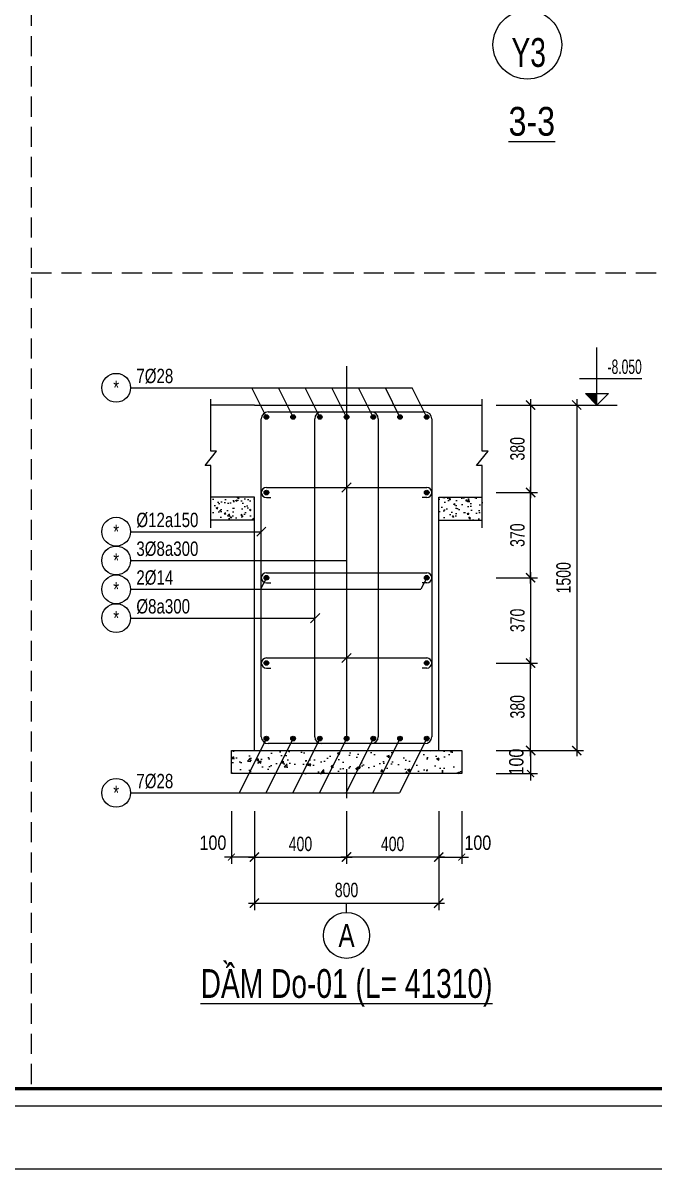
# Model space of a CAD drawing. Extents: x 71 to 2424299, y -14 to 1061502.
# Drawn here: x 1140458 to 1143199, y 521457 to 526433 of the extents above; entities that cross this region are included whole.
import ezdxf
from ezdxf.enums import TextEntityAlignment as Align

# ---------------------------------------------------------------- set-up
doc = ezdxf.new("R2010")
doc.units = 0
doc.header["$LTSCALE"] = 1000
doc.header["$MEASUREMENT"] = 0
doc.header["$PDMODE"] = 3
doc.linetypes.add('CENTER', pattern=[2, 1.25, -0.25, 0.25, -0.25])
doc.linetypes.add('HIDDEN', pattern=[0.375, 0.25, -0.125])
doc.layers.get('0').update_dxf_attribs({"linetype": 'CONTINUOUS'})
doc.layers.get('Defpoints').update_dxf_attribs({"linetype": 'CONTINUOUS'})
for name, color, linetype in [('CDC-KHUNGTEN', 7, 'CONTINUOUS'), ('CDC.02.DIM', 1, 'CONTINUOUS'), ('CDC.03.BORDER', 3, 'CONTINUOUS'), ('CDC.04.HIDDEN', 8, 'HIDDEN'), ('CDC.05.STEEL', 4, 'CONTINUOUS'), ('CDC.06.TEXT', 2, 'CONTINUOUS'), ('CDC.10.HATCH', 9, 'CONTINUOUS'), ('CDC.11.NOTE', 8, 'CONTINUOUS'), ('CDC.14.STEELNUM', 9, 'CONTINUOUS'), ('KCS_AXIS_SUB', 18, 'CENTER'), ('KCS_CHI', 1, 'CONTINUOUS'), ('KCS_HATCH', 201, 'CONTINUOUS'), ('KCS_SNODE', 6, 'CONTINUOUS'), ('KCS_STEEL', 4, 'CONTINUOUS'), ('KCS_TEXT', 2, 'CONTINUOUS')]:
    doc.layers.add(name, color=color, linetype=linetype)
doc.styles.add('ARIAL', font='arial.ttf', dxfattribs={"width": 0.8})
doc.styles.add('KCS_BIGTEXT', font='arial.ttf', dxfattribs={"width": 0.75})
doc.styles.add('KCS_SMTEXT', font='arial.ttf', dxfattribs={"width": 0.7})
doc.dimstyles.new('D25', dxfattribs={"dimtxt": 62.5, "dimasz": 30, "dimexe": 30, "dimexo": 0, "dimgap": 30, "dimtad": 1, "dimdec": 0, "dimzin": 13, "dimdsep": 46, "dimtxsty": 'ARIAL', "dimblk": 'ARCHTICK', "dimcen": 0, "dimdle": 30, "dimclrd": 256, "dimclre": 256, "dimclrt": 2, "dimadec": 0, "dimazin": 0, "dimtfac": 1, "dimtdec": 0, "dimtix": 1, "dimtmove": 2, "dimatfit": 0, "dimldrblk": 'ARCHTICK', "dimfxl": 1, "dimtolj": 1, "dimtzin": 13, "dimlwd": -1, "dimarcsym": 1})
doc.dimstyles.new('KCS_DIM25', dxfattribs={"dimscale": 25, "dimtxt": 2.5, "dimasz": 1.6, "dimexe": 1.2, "dimexo": 0, "dimgap": 1, "dimtad": 1, "dimdec": 0, "dimzin": 0, "dimdsep": 46, "dimtxsty": 'KCS_SMTEXT', "dimblk": 'ARCHTICK', "dimcen": 0, "dimdle": 1, "dimclrd": 256, "dimclre": 256, "dimclrt": 2, "dimadec": 0, "dimazin": 0, "dimtfac": 1, "dimtdec": 0, "dimtix": 1, "dimtmove": 2, "dimatfit": 3, "dimfxl": 1, "dimtolj": 1, "dimtzin": 0, "dimarcsym": 0})
pattern_1 = [(50, (-125047.34, -10748.88), (71.7260183, -6.2752135), [7.5, -82.5]), (355, (-125047.34, -10748.88), (-13.8751334, 75.2192134), [6, -66]), (100.4514, (-125041.36, -10749.4), (57.850938, 68.9439542), [6.374019, -70.1142112]), (46.1842, (-125047.34, -10728.88), (106.724105, -16.5519014), [11.25, -123.75]), (96.6356, (-125038.45, -10730.26), (93.4662706, 97.411787), [9.561029, -105.1713]), (351.1842, (-125047.34, -10728.88), (93.4661945, 97.41186), [9, -99]), (21, (-125037.34, -10733.88), (59.6907052, -40.261889), [7.5, -82.5]), (326, (-125037.34, -10733.88), (24.331533, 72.5150045), [6, -66]), (71.4514, (-125032.366, -10737.235), (84.022263, 32.2530497), [6.374019, -70.1142112]), (37.5, (-125047.34, -10748.88), (1.21598553, 33.2893854), [0, -65.2, 0, -67, 0, -66.25]), (7.5, (-125047.34, -10748.88), (26.3069537, 39.4411712), [0, -38.2, 0, -63.7, 0, -25.25]), (327.5, (-125069.64, -10748.88), (53.3822436, -2.25548717), [0, -25, 0, -78, 0, -103.5]), (317.5, (-125079.64, -10748.88), (58.318617, 10.0104982), [0, -32.5, 0, -51.8, 0, -73.5])]

# ---------------------------------------------------------------- blocks, each defined once
blk = doc.blocks.new('_ArchTick')
at = {"color": 0, "linetype": 'ByBlock', "const_width": 0.15}
blk.add_lwpolyline([(-0.5, -0.5), (0.5, 0.5)], dxfattribs=at)
blk = doc.blocks.new('*D252')
at = {"layer": 'CDC.02.DIM', "color": 1, "lineweight": -2, "ltscale": 0.5, "transparency": 16777216}
for p, q in [((1141463.4, 523011.6), (1141463.4, 522781.6)), ((1141863.4, 523011.6), (1141863.4, 522781.6)), ((1141438.4, 522811.6), (1141888.4, 522811.6))]:
    blk.add_line(p, q, dxfattribs=at)
at = {"layer": 'Defpoints', "color": 0, "ltscale": 0.5, "transparency": 16777216}
for p in [(1141463.4, 523011.6), (1141863.4, 523011.6), (1141863.4, 522811.6)]:
    blk.add_point(p, dxfattribs=at)
at = {"layer": 'CDC.02.DIM', "color": 1, "lineweight": -2, "ltscale": 0.5, "transparency": 16777216, "xscale": 40, "yscale": 40, "zscale": 40, "rotation": 180}
blk.add_blockref('_ArchTick', (1141463.4, 522811.6), dxfattribs=at)
at = {"layer": 'CDC.02.DIM', "color": 1, "lineweight": -2, "ltscale": 0.5, "transparency": 16777216, "xscale": 40, "yscale": 40, "zscale": 40}
blk.add_blockref('_ArchTick', (1141863.4, 522811.6), dxfattribs=at)
at = {"layer": 'CDC.02.DIM', "color": 2, "ltscale": 0.5, "transparency": 16777216, "insert": (1141663.4, 522868.5), "char_height": 62.5, "attachment_point": 5, "style": 'KCS_SMTEXT'}
blk.add_mtext('\\A1;400', dxfattribs=at)
blk = doc.blocks.new('*D253')
at = {"layer": 'CDC.02.DIM', "color": 1, "lineweight": -2, "ltscale": 0.5, "transparency": 16777216}
for p, q in [((1141863.4, 523011.6), (1141863.4, 522781.6)), ((1142263.4, 523011.6), (1142263.4, 522781.6)), ((1142288.4, 522811.6), (1141838.4, 522811.6))]:
    blk.add_line(p, q, dxfattribs=at)
at = {"layer": 'Defpoints', "color": 0, "ltscale": 0.5, "transparency": 16777216}
for p in [(1141863.4, 523011.6), (1142263.4, 523011.6), (1141863.4, 522811.6)]:
    blk.add_point(p, dxfattribs=at)
at = {"layer": 'CDC.02.DIM', "color": 1, "lineweight": -2, "ltscale": 0.5, "transparency": 16777216, "xscale": 40, "yscale": 40, "zscale": 40, "rotation": 180}
blk.add_blockref('_ArchTick', (1141863.4, 522811.6), dxfattribs=at)
at = {"layer": 'CDC.02.DIM', "color": 1, "lineweight": -2, "ltscale": 0.5, "transparency": 16777216, "xscale": 40, "yscale": 40, "zscale": 40}
blk.add_blockref('_ArchTick', (1142263.4, 522811.6), dxfattribs=at)
at = {"layer": 'CDC.02.DIM', "color": 2, "ltscale": 0.5, "transparency": 16777216, "insert": (1142063.4, 522868.5), "char_height": 62.5, "attachment_point": 5, "style": 'KCS_SMTEXT'}
blk.add_mtext('\\A1;400', dxfattribs=at)
blk = doc.blocks.new('*D254')
at = {"layer": 'CDC.02.DIM', "color": 1, "lineweight": -2, "ltscale": 0.5, "transparency": 16777216}
for p, q in [((1141463.4, 523011.6), (1141463.4, 522581.6)), ((1142263.4, 523011.6), (1142263.4, 522581.6)), ((1141438.4, 522611.6), (1142288.4, 522611.6))]:
    blk.add_line(p, q, dxfattribs=at)
at = {"layer": 'Defpoints', "color": 0, "ltscale": 0.5, "transparency": 16777216}
for p in [(1141463.4, 523011.6), (1142263.4, 523011.6), (1142263.4, 522611.6)]:
    blk.add_point(p, dxfattribs=at)
at = {"layer": 'CDC.02.DIM', "color": 1, "lineweight": -2, "ltscale": 0.5, "transparency": 16777216, "xscale": 40, "yscale": 40, "zscale": 40, "rotation": 180}
blk.add_blockref('_ArchTick', (1141463.4, 522611.6), dxfattribs=at)
at = {"layer": 'CDC.02.DIM', "color": 1, "lineweight": -2, "ltscale": 0.5, "transparency": 16777216, "xscale": 40, "yscale": 40, "zscale": 40}
blk.add_blockref('_ArchTick', (1142263.4, 522611.6), dxfattribs=at)
at = {"layer": 'CDC.02.DIM', "color": 2, "ltscale": 0.5, "transparency": 16777216, "insert": (1141863.4, 522668.5), "char_height": 62.5, "attachment_point": 5, "style": 'KCS_SMTEXT'}
blk.add_mtext('\\A1;800', dxfattribs=at)
blk = doc.blocks.new('*D255')
at = {"layer": 'CDC.02.DIM', "color": 1, "lineweight": -2, "ltscale": 0.5, "transparency": 16777216}
for p, q in [((1142512.7, 524394.1), (1142692.7, 524394.1)), ((1142662.7, 523999.1), (1142662.7, 524419.1)), ((1142512.7, 524024.1), (1142692.7, 524024.1))]:
    blk.add_line(p, q, dxfattribs=at)
at = {"layer": 'Defpoints', "color": 0, "ltscale": 0.5, "transparency": 16777216}
for p in [(1142512.7, 524394.1), (1142662.7, 524394.1), (1142512.7, 524024.1)]:
    blk.add_point(p, dxfattribs=at)
at = {"layer": 'CDC.02.DIM', "color": 1, "lineweight": -2, "ltscale": 0.5, "transparency": 16777216, "xscale": 40, "yscale": 40, "zscale": 40}
for p, rotation in [((1142662.7, 524394.1), 90), ((1142662.7, 524024.1), 270)]:
    blk.add_blockref('_ArchTick', p, dxfattribs=dict(at, rotation=rotation))
at = {"layer": 'CDC.02.DIM', "color": 2, "ltscale": 0.5, "transparency": 16777216, "insert": (1142605.7, 524209.1), "char_height": 62.5, "attachment_point": 5, "rotation": 90, "style": 'KCS_SMTEXT'}
blk.add_mtext('\\A1;370', dxfattribs=at)
blk = doc.blocks.new('*D256')
at = {"layer": 'CDC.02.DIM', "color": 1, "lineweight": -2, "ltscale": 0.5, "transparency": 16777216}
for p, q in [((1142662.7, 524049.1), (1142662.7, 523629.1)), ((1142512.7, 524024.1), (1142692.7, 524024.1)), ((1142512.7, 523654.1), (1142692.7, 523654.1))]:
    blk.add_line(p, q, dxfattribs=at)
at = {"layer": 'Defpoints', "color": 0, "ltscale": 0.5, "transparency": 16777216}
for p in [(1142512.7, 524024.1), (1142512.7, 523654.1), (1142662.7, 523654.1)]:
    blk.add_point(p, dxfattribs=at)
at = {"layer": 'CDC.02.DIM', "color": 1, "lineweight": -2, "ltscale": 0.5, "transparency": 16777216, "xscale": 40, "yscale": 40, "zscale": 40}
for p, rotation in [((1142662.7, 524024.1), 90), ((1142662.7, 523654.1), 270)]:
    blk.add_blockref('_ArchTick', p, dxfattribs=dict(at, rotation=rotation))
at = {"layer": 'CDC.02.DIM', "color": 2, "ltscale": 0.5, "transparency": 16777216, "insert": (1142605.7, 523839.1), "char_height": 62.5, "attachment_point": 5, "rotation": 90, "style": 'KCS_SMTEXT'}
blk.add_mtext('\\A1;370', dxfattribs=at)
blk = doc.blocks.new('*D257')
at = {"layer": 'CDC.02.DIM', "color": 1, "lineweight": -2, "ltscale": 0.5, "transparency": 16777216}
for p, q in [((1142662.7, 524799.1), (1142662.7, 524369.1)), ((1142512.7, 524774.1), (1142692.7, 524774.1)), ((1142512.7, 524394.1), (1142692.7, 524394.1))]:
    blk.add_line(p, q, dxfattribs=at)
at = {"layer": 'Defpoints', "color": 0, "ltscale": 0.5, "transparency": 16777216}
for p in [(1142512.7, 524774.1), (1142512.7, 524394.1), (1142662.7, 524394.1)]:
    blk.add_point(p, dxfattribs=at)
at = {"layer": 'CDC.02.DIM', "color": 1, "lineweight": -2, "ltscale": 0.5, "transparency": 16777216, "xscale": 40, "yscale": 40, "zscale": 40}
for p, rotation in [((1142662.7, 524774.1), 90), ((1142662.7, 524394.1), 270)]:
    blk.add_blockref('_ArchTick', p, dxfattribs=dict(at, rotation=rotation))
at = {"layer": 'CDC.02.DIM', "color": 2, "ltscale": 0.5, "transparency": 16777216, "insert": (1142605.7, 524584.1), "char_height": 62.5, "attachment_point": 5, "rotation": 90, "style": 'KCS_SMTEXT'}
blk.add_mtext('\\A1;380', dxfattribs=at)
blk = doc.blocks.new('*D258')
at = {"layer": 'CDC.02.DIM', "color": 1, "lineweight": -2, "ltscale": 0.5, "transparency": 16777216}
for p, q in [((1142512.7, 523654.1), (1142692.7, 523654.1)), ((1142662.7, 523249.1), (1142662.7, 523679.1)), ((1142512.7, 523274.1), (1142692.7, 523274.1))]:
    blk.add_line(p, q, dxfattribs=at)
at = {"layer": 'Defpoints', "color": 0, "ltscale": 0.5, "transparency": 16777216}
for p in [(1142512.7, 523654.1), (1142662.7, 523654.1), (1142512.7, 523274.1)]:
    blk.add_point(p, dxfattribs=at)
at = {"layer": 'CDC.02.DIM', "color": 1, "lineweight": -2, "ltscale": 0.5, "transparency": 16777216, "xscale": 40, "yscale": 40, "zscale": 40}
for p, rotation in [((1142662.7, 523654.1), 90), ((1142662.7, 523274.1), 270)]:
    blk.add_blockref('_ArchTick', p, dxfattribs=dict(at, rotation=rotation))
at = {"layer": 'CDC.02.DIM', "color": 2, "ltscale": 0.5, "transparency": 16777216, "insert": (1142605.7, 523464.1), "char_height": 62.5, "attachment_point": 5, "rotation": 90, "style": 'KCS_SMTEXT'}
blk.add_mtext('\\A1;380', dxfattribs=at)
blk = doc.blocks.new('*D259')
at = {"layer": 'CDC.02.DIM', "color": 1, "lineweight": -2, "ltscale": 0.5, "transparency": 16777216}
for p, q in [((1142862.7, 524799.1), (1142862.7, 523249.1)), ((1142512.7, 524774.1), (1142892.7, 524774.1)), ((1142512.7, 523274.1), (1142892.7, 523274.1))]:
    blk.add_line(p, q, dxfattribs=at)
at = {"layer": 'Defpoints', "color": 0, "ltscale": 0.5, "transparency": 16777216}
for p in [(1142512.7, 524774.1), (1142512.7, 523274.1), (1142862.7, 523274.1)]:
    blk.add_point(p, dxfattribs=at)
at = {"layer": 'CDC.02.DIM', "color": 1, "lineweight": -2, "ltscale": 0.5, "transparency": 16777216, "xscale": 40, "yscale": 40, "zscale": 40}
for p, rotation in [((1142862.7, 524774.1), 90), ((1142862.7, 523274.1), 270)]:
    blk.add_blockref('_ArchTick', p, dxfattribs=dict(at, rotation=rotation))
at = {"layer": 'CDC.02.DIM', "color": 2, "ltscale": 0.5, "transparency": 16777216, "insert": (1142805.7, 524024.1), "char_height": 62.5, "attachment_point": 5, "rotation": 90, "style": 'KCS_SMTEXT'}
blk.add_mtext('\\A1;1500', dxfattribs=at)
blk = doc.blocks.new('KCS_SNODE')
at = {"layer": 'KCS_SNODE'}
blk.add_hatch(color=256, dxfattribs=at).paths.add_polyline_path([(-10, 0, 1), (10, 0, 1)])
blk.add_circle((0, 0), 10, dxfattribs=at)
blk = doc.blocks.new('COS_CD')
at = {"layer": 'KCS_HATCH'}
blk.add_hatch(color=256, dxfattribs=at).paths.add_polyline_path([(37.5, 50), (87.5, 0), (87.5, 50)])
at = {"layer": 'KCS_CHI'}
for p, q in [((37.5, 50), (137.5, 50)), ((87.5, 0), (37.5, 50)), ((87.5, 0), (87.5, 50)), ((87.5, 0), (137.5, 50)), ((0, 0), (175, 0))]:
    blk.add_line(p, q, dxfattribs=at)
blk = doc.blocks.new('*D268')
at = {"layer": 'CDC.02.DIM', "lineweight": -2, "ltscale": 0.5, "transparency": 16777216}
for p, q in [((1141363.4, 523011.6), (1141363.4, 522781.6)), ((1141463.4, 523011.6), (1141463.4, 522781.6))]:
    blk.add_line(p, q, dxfattribs=at)
at = {"layer": 'CDC.02.DIM', "ltscale": 0.5, "transparency": 16777216}
for p, q in [((1141363.4, 522811.6), (1141333.4, 522811.6)), ((1141463.4, 522811.6), (1141363.4, 522811.6)), ((1141463.4, 522811.6), (1141493.4, 522811.6))]:
    blk.add_line(p, q, dxfattribs=at)
at = {"layer": 'Defpoints', "color": 0, "ltscale": 0.5, "transparency": 16777216}
for p in [(1141363.4, 523011.6), (1141463.4, 523011.6), (1141363.4, 522811.6)]:
    blk.add_point(p, dxfattribs=at)
at = {"layer": 'CDC.02.DIM', "ltscale": 0.5, "transparency": 16777216, "xscale": 30, "yscale": 30, "zscale": 30}
blk.add_blockref('_ArchTick', (1141363.4, 522811.6), dxfattribs=at)
at = {"layer": 'CDC.02.DIM', "ltscale": 0.5, "transparency": 16777216, "xscale": 30, "yscale": 30, "zscale": 30, "rotation": 180}
blk.add_blockref('_ArchTick', (1141463.4, 522811.6), dxfattribs=at)
at = {"layer": 'CDC.02.DIM', "color": 2, "ltscale": 0.5, "transparency": 16777216, "insert": (1141283.4, 522873.5), "char_height": 62.5, "attachment_point": 5, "style": 'ARIAL'}
blk.add_mtext('\\A1;100', dxfattribs=at)
blk = doc.blocks.new('*D270')
at = {"layer": 'CDC.02.DIM', "lineweight": -2, "ltscale": 0.5, "transparency": 16777216}
for p, q in [((1142263.4, 523011.6), (1142263.4, 522781.6)), ((1142363.4, 523011.6), (1142363.4, 522781.6))]:
    blk.add_line(p, q, dxfattribs=at)
at = {"layer": 'CDC.02.DIM', "ltscale": 0.5, "transparency": 16777216}
for p, q in [((1142263.4, 522811.6), (1142233.4, 522811.6)), ((1142263.4, 522811.6), (1142363.4, 522811.6)), ((1142363.4, 522811.6), (1142393.4, 522811.6))]:
    blk.add_line(p, q, dxfattribs=at)
at = {"layer": 'Defpoints', "color": 0, "ltscale": 0.5, "transparency": 16777216}
for p in [(1142263.4, 523011.6), (1142363.4, 523011.6), (1142363.4, 522811.6)]:
    blk.add_point(p, dxfattribs=at)
at = {"layer": 'CDC.02.DIM', "ltscale": 0.5, "transparency": 16777216, "xscale": 30, "yscale": 30, "zscale": 30}
blk.add_blockref('_ArchTick', (1142263.4, 522811.6), dxfattribs=at)
at = {"layer": 'CDC.02.DIM', "ltscale": 0.5, "transparency": 16777216, "xscale": 30, "yscale": 30, "zscale": 30, "rotation": 180}
blk.add_blockref('_ArchTick', (1142363.4, 522811.6), dxfattribs=at)
at = {"layer": 'CDC.02.DIM', "color": 2, "ltscale": 0.5, "transparency": 16777216, "insert": (1142433.4, 522873.5), "char_height": 62.5, "attachment_point": 5, "style": 'ARIAL'}
blk.add_mtext('\\A1;100', dxfattribs=at)
blk = doc.blocks.new('*D277')
at = {"layer": 'CDC.02.DIM', "ltscale": 0.5, "transparency": 16777216}
for p, q in [((1142662.7, 523274.1), (1142662.7, 523304.1)), ((1142662.7, 523274.1), (1142662.7, 523174.1)), ((1142662.7, 523174.1), (1142662.7, 523144.1))]:
    blk.add_line(p, q, dxfattribs=at)
at = {"layer": 'CDC.02.DIM', "lineweight": -2, "ltscale": 0.5, "transparency": 16777216}
for p, q in [((1142512.7, 523274.1), (1142692.7, 523274.1)), ((1142512.7, 523174.1), (1142692.7, 523174.1))]:
    blk.add_line(p, q, dxfattribs=at)
at = {"layer": 'Defpoints', "color": 0, "ltscale": 0.5, "transparency": 16777216}
for p in [(1142512.7, 523274.1), (1142512.7, 523174.1), (1142662.7, 523174.1)]:
    blk.add_point(p, dxfattribs=at)
at = {"layer": 'CDC.02.DIM', "ltscale": 0.5, "transparency": 16777216, "xscale": 30, "yscale": 30, "zscale": 30}
for p, rotation in [((1142662.7, 523274.1), 270), ((1142662.7, 523174.1), 90)]:
    blk.add_blockref('_ArchTick', p, dxfattribs=dict(at, rotation=rotation))
at = {"layer": 'CDC.02.DIM', "color": 2, "ltscale": 0.5, "transparency": 16777216, "insert": (1142600.7, 523224.1), "char_height": 62.5, "attachment_point": 5, "rotation": 90, "style": 'ARIAL'}
blk.add_mtext('\\A1;100', dxfattribs=at)
blk = doc.blocks.new('KHUNG TEN')
at = {"layer": 'CDC-KHUNGTEN', "color": 8}
blk.add_lwpolyline([(75096, 1100), (83000, 1100), (83000, 58300), (3000, 58300), (3000, 1100), (75096, 1100)], dxfattribs=at)
at = {"layer": 'CDC-KHUNGTEN', "color": 255, "lineweight": 60}
blk.add_lwpolyline([(74900, 1400), (74900, 58000), (3300, 58000), (3300, 1400), (74900, 1400)], close=True, dxfattribs=at)
at = {"layer": 'Defpoints', "color": 1, "ltscale": 0.2}
blk.add_lwpolyline([(0, 0), (0, 59400), (84100, 59400), (84100, 0), (0, 0)], close=True, dxfattribs=at)

msp = doc.modelspace()

# ---------------------------------------------------------------- hatches: boundary and pattern name
at = {"layer": 'CDC.10.HATCH', "ltscale": 0.5}
h = msp.add_hatch(dxfattribs=at)
h.set_pattern_fill('AR-CONC', color=256, scale=10, style=0)
h.set_pattern_definition(pattern_1)
h.paths.add_polyline_path([(1141463.44, 524274.1), (1141463.44, 524374.1), (1141274.22, 524374.1), (1141274.22, 524274.1)])
h = msp.add_hatch(dxfattribs=at)
h.set_pattern_fill('AR-CONC', color=256, scale=10, style=0)
h.set_pattern_definition(pattern_1)
h.paths.add_polyline_path([(1142452.66, 524274.1), (1142452.66, 524374.1), (1142263.44, 524374.1), (1142263.44, 524274.1)])
h = msp.add_hatch(dxfattribs=at)
h.set_pattern_fill('AR-CONC', color=256, scale=15, style=0)
h.set_pattern_definition([(50, (-2162986.74, 572889.07), (107.5890274, -9.4128202), [11.25, -123.75]), (355, (-2162986.74, 572889.07), (-20.8127, 112.82882), [9, -99]), (100.4514, (-2162977.77, 572888.29), (86.7764073, 103.4159313), [9.5610285, -105.1713168]), (46.1842, (-2162986.74, 572919.07), (160.0861573, -24.827852), [16.875, -185.625]), (96.6356, (-2162973.4, 572917), (140.199406, 146.117681), [14.341543, -157.75695]), (351.1842, (-2162986.74, 572919.07), (140.199292, 146.11779), [13.5, -148.5]), (21, (-2162971.74, 572911.57), (89.5360578, -60.3928336), [11.25, -123.75]), (326, (-2162971.74, 572911.57), (36.4972998, 108.7725068), [9, -99]), (71.4514, (-2162964.28, 572906.54), (126.0333943, 48.3795745), [9.5610285, -105.1713168]), (37.5, (-2162986.74, 572889.074), (1.8239783, 49.93407807), [0, -97.8, 0, -100.5, 0, -99.375]), (7.5, (-2162986.74, 572889.074), (39.4604306, 59.1617568), [0, -57.3, 0, -95.55, 0, -37.875]), (327.5, (-2163020.19, 572889.074), (80.07336543, -3.38323076), [0, -37.5, 0, -117, 0, -155.25]), (317.5, (-2163035.19, 572889.074), (87.4779254, 15.0157473), [0, -48.75, 0, -77.7, 0, -110.25])])
h.paths.add_polyline_path([(1141489.44, 523274.1), (1141463.44, 523274.1), (1141363.44, 523274.1), (1141363.44, 523199.1), (1141451.94, 523199.1)])
h.paths.add_polyline_path([(1141863.44, 523199.1), (1141363.44, 523199.1), (1141363.44, 523174.1), (1141463.44, 523174.1), (1141863.44, 523174.1)])
h.paths.add_polyline_path([(1141605.44, 523274.1), (1141489.44, 523274.1), (1141451.94, 523199.1), (1141567.94, 523199.1)])
h.paths.add_polyline_path([(1141721.44, 523274.1), (1141605.44, 523274.1), (1141567.94, 523199.1), (1141683.94, 523199.1)])
h.paths.add_polyline_path([(1141837.44, 523274.1), (1141721.44, 523274.1), (1141683.94, 523199.1), (1141799.94, 523199.1)])
h.paths.add_polyline_path([(1141863.44, 523274.1), (1141837.44, 523274.1), (1141799.94, 523199.1), (1141863.44, 523199.1)])
h.paths.add_polyline_path([(1141953.44, 523274.1), (1141863.44, 523274.1), (1141863.44, 523199.1), (1141915.94, 523199.1)], flags=17)
h.paths.add_polyline_path([(1142069.44, 523274.1), (1141953.44, 523274.1), (1141915.94, 523199.1), (1142031.94, 523199.1)], flags=17)
h.paths.add_polyline_path([(1142185.44, 523274.1), (1142069.44, 523274.1), (1142031.94, 523199.1), (1142147.94, 523199.1)], flags=17)
h.paths.add_polyline_path([(1142363.44, 523274.1), (1142263.44, 523274.1), (1142185.44, 523274.1), (1142147.94, 523199.1), (1141863.44, 523199.1), (1141863.44, 523174.1), (1142363.44, 523174.1)])

# ---------------------------------------------------------------- linework, layer by layer
at = {"layer": 'CDC.03.BORDER', "ltscale": 0.5}
for p, q in [((1141463.44, 524774.1), (1141274.22, 524774.1)), ((1141463.44, 524774.1), (1142263.44, 524774.1)), ((1142263.44, 524774.1), (1142452.66, 524774.1)), ((1141463.44, 524374.1), (1141274.22, 524374.1)), ((1141463.44, 523274.1), (1141463.44, 524374.1)), ((1142263.44, 523274.1), (1142263.44, 524374.1)), ((1142263.44, 524374.1), (1142452.66, 524374.1)), ((1141463.44, 524274.1), (1141274.22, 524274.1)), ((1142263.44, 524274.1), (1142452.66, 524274.1)), ((1141463.44, 523274.1), (1142263.44, 523274.1))]:
    msp.add_line(p, q, dxfattribs=at)
at = {"layer": 'CDC.04.HIDDEN', "ltscale": 0.35}
for p, q in [((1140494.57, 535957.16), (1140494.57, 521807.16)), ((1140494.57, 525348.34), (1148679.55, 525348.34))]:
    msp.add_line(p, q, dxfattribs=at)
at = {"layer": 'CDC.05.STEEL', "ltscale": 0.5}
for p, q in [((1141523.44, 524744.1), (1142203.44, 524744.1)), ((1141493.44, 523334.1), (1141493.44, 524714.1)), ((1141725.44, 523334.1), (1141725.44, 524714.1)), ((1142001.44, 524714.1), (1142001.44, 523334.1)), ((1142233.44, 524714.1), (1142233.44, 523334.1)), ((1141515.44, 524416.1), (1142211.44, 524416.1)), ((1141515.44, 524372.1), (1141535.44, 524372.1)), ((1142211.44, 524372.1), (1142191.44, 524372.1)), ((1141515.44, 524046.1), (1142211.44, 524046.1)), ((1141515.44, 524002.1), (1141535.44, 524002.1)), ((1142211.44, 524002.1), (1142191.44, 524002.1)), ((1141515.44, 523676.1), (1142211.44, 523676.1)), ((1141515.44, 523632.1), (1141535.44, 523632.1)), ((1142211.44, 523632.1), (1142191.44, 523632.1)), ((1142203.44, 523304.1), (1141523.44, 523304.1))]:
    msp.add_line(p, q, dxfattribs=at)
for centre, radius, start, end in [((1141523.44, 524714.1), 30, 90, 180), ((1141755.44, 524714.1), 30, 90, 180), ((1141971.44, 524714.1), 30, 0, 90), ((1142203.44, 524714.1), 30, 0, 90), ((1141515.44, 524394.1), 22, 90, 270), ((1142211.44, 524394.1), 22, 270, 90), ((1141515.44, 524024.1), 22, 90, 270), ((1142211.44, 524024.1), 22, 270, 90), ((1141515.44, 523654.1), 22, 90, 270), ((1142211.44, 523654.1), 22, 270, 90), ((1141523.44, 523334.1), 30, 180, 270), ((1141755.44, 523334.1), 30, 180, 270), ((1141971.44, 523334.1), 30, 270, 0), ((1142203.44, 523334.1), 30, 270, 0)]:
    msp.add_arc(centre, radius, start, end, dxfattribs=at)
at = {"layer": 'CDC.11.NOTE'}
for p, q in [((1142950.16, 524774.1), (1142950.16, 525024.1)), ((1140925.94, 524849.1), (1142147.94, 524849.1)), ((1141515.44, 524722.1), (1141451.94, 524849.1)), ((1141631.44, 524722.1), (1141567.94, 524849.1)), ((1141747.44, 524722.1), (1141683.94, 524849.1)), ((1141863.44, 524722.1), (1141799.94, 524849.1)), ((1141979.44, 524722.1), (1141915.94, 524849.1)), ((1142095.44, 524722.1), (1142031.94, 524849.1)), ((1142211.44, 524722.1), (1142147.94, 524849.1)), ((1142875.16, 524889.1), (1143145.16, 524889.1)), ((1141863.44, 524416.1), (1141863.44, 523676.1)), ((1140925.94, 524224.1), (1141493.44, 524224.1)), ((1140925.94, 524099.1), (1141865.26, 524099.1)), ((1141515.44, 524024.1), (1141490.44, 523974.1)), ((1142211.44, 524024.1), (1142186.44, 523974.1)), ((1140925.94, 523974.1), (1142186.44, 523974.1)), ((1140925.94, 523849.1), (1141727.26, 523849.1)), ((1141515.44, 523326.1), (1141397.58, 523090.38)), ((1141631.44, 523326.1), (1141513.58, 523090.38)), ((1141747.44, 523326.1), (1141629.58, 523090.38)), ((1141863.44, 523326.1), (1141745.58, 523090.38)), ((1141979.44, 523326.1), (1141861.58, 523090.38)), ((1142095.44, 523326.1), (1141977.58, 523090.38)), ((1142211.44, 523326.1), (1142093.58, 523090.38)), ((1140925.94, 523090.38), (1142093.58, 523090.38)), ((1141863.44, 522571.6), (1141863.44, 522611.6))]:
    msp.add_line(p, q, dxfattribs=at)
for points in [[(1141274.22, 524241.12), (1141274.22, 524511.6), (1141249.22, 524511.6), (1141299.22, 524574.1), (1141274.22, 524574.1), (1141274.22, 524799.1)], [(1142452.66, 524241.12), (1142452.66, 524511.6), (1142427.66, 524511.6), (1142477.66, 524574.1), (1142452.66, 524574.1), (1142452.66, 524799.1)], [(1142263.44, 523274.1), (1142363.44, 523274.1), (1142363.44, 523174.1), (1141463.44, 523174.1), (1141363.44, 523174.1), (1141363.44, 523274.1), (1141463.44, 523274.1)]]:
    msp.add_lwpolyline(points, dxfattribs=at)
for centre, radius in [((1142648.38, 526337.98), 149.14), ((1141863.44, 522471.6), 100)]:
    msp.add_circle(centre, radius, dxfattribs=at)
at = {"layer": 'CDC.14.STEELNUM'}
for centre in [(1140863.44, 524849.1), (1140863.44, 524224.1), (1140863.44, 524099.1), (1140863.44, 523974.1), (1140863.44, 523849.1), (1140863.44, 523090.38)]:
    msp.add_circle(centre, 62.5, dxfattribs=at)
at = {"layer": 'KCS_AXIS_SUB', "ltscale": 0.5}
msp.add_line((1141863.44, 524942.85), (1141863.44, 523011.6), dxfattribs=at)
at = {"layer": 'KCS_CHI', "color": 3, "ltscale": 0.5}
for p, q in [((1141843.44, 524396.1), (1141883.44, 524436.1)), ((1141473.44, 524204.1), (1141513.44, 524244.1)), ((1141707.26, 523829.1), (1141747.26, 523869.1)), ((1141843.44, 523656.1), (1141883.44, 523696.1))]:
    msp.add_line(p, q, dxfattribs=at)

# ---------------------------------------------------------------- block references
at = {"layer": 'CDC.06.TEXT', "xscale": 0.2499999999982123, "yscale": 0.2499999999982123, "zscale": 0.2499999999982123}
msp.add_blockref('KHUNG TEN', (1130204.55, 521457.16), dxfattribs=at)
at = {"layer": 'CDC.11.NOTE'}
msp.add_blockref('COS_CD', (1142862.66, 524774.1), dxfattribs=at)
at = {"layer": 'KCS_STEEL'}
for p in [(1141515.44, 524722.1), (1141631.44, 524722.1), (1141747.44, 524722.1), (1141863.44, 524722.1), (1141979.44, 524722.1), (1142095.44, 524722.1), (1142211.44, 524722.1), (1141515.44, 524394.1), (1142211.44, 524394.1), (1141515.44, 524024.1), (1142211.44, 524024.1), (1141515.44, 523654.1), (1142211.44, 523654.1), (1141515.44, 523326.1), (1141631.44, 523326.1), (1141747.44, 523326.1), (1141863.44, 523326.1), (1141979.44, 523326.1), (1142095.44, 523326.1), (1142211.44, 523326.1)]:
    msp.add_blockref('KCS_SNODE', p, dxfattribs=at)

# ---------------------------------------------------------------- texts
at = {"layer": 'CDC.06.TEXT', "style": 'ARIAL', "width": 0.8}
msp.add_text('%%U3-3', height=125, dxfattribs=at).set_placement((1142667.67, 526005.75), align=Align.MIDDLE_CENTER)
at = {"layer": 'CDC.06.TEXT', "ltscale": 0.5, "style": 'KCS_SMTEXT', "width": 0.7}
msp.add_text('%%UDẦM Do-01 (L= 41310)', height=125, dxfattribs=at).set_placement((1141863.44, 522200.3), align=Align.CENTER)
at = {"layer": 'CDC.06.TEXT', "insert": (1142654.3, 526240.31), "char_height": 125, "width": 116.16, "attachment_point": 8, "line_spacing_factor": 0.938532}
msp.add_mtext('{\\fArial|b0|i0|c0|p34;\\W0.7;Y3}', dxfattribs=at)
at = {"layer": 'CDC.14.STEELNUM', "style": 'KCS_SMTEXT', "width": 0.75}
for p in [(1140863.44, 524849.1), (1140863.44, 524224.1), (1140863.44, 524099.1), (1140863.44, 523974.1), (1140863.44, 523849.1), (1140863.44, 523090.38)]:
    msp.add_text('*', height=62.5, dxfattribs=at).set_placement(p, align=Align.MIDDLE_CENTER)
at = {"layer": 'KCS_TEXT', "ltscale": 0.5, "style": 'KCS_SMTEXT', "width": 0.6}
msp.add_text('-8.050', height=62.5, dxfattribs=at).set_placement((1143145.16, 524909.1), align=Align.RIGHT)
at = {"layer": 'KCS_TEXT', "ltscale": 0.5, "style": 'KCS_SMTEXT', "width": 0.75}
for s, p in [('7%%c28', (1140950.94, 524869.1)), ('%%c12a150', (1140950.94, 524244.1)), ('3%%c8a300', (1140950.94, 524119.1)), ('2%%c14', (1140950.94, 523994.1)), ('%%c8a300', (1140950.94, 523869.1)), ('7%%c28', (1140950.94, 523110.38))]:
    msp.add_text(s, height=62.5, dxfattribs=at).set_placement(p)
at = {"layer": 'KCS_TEXT', "ltscale": 0.5, "style": 'KCS_BIGTEXT', "width": 0.75}
msp.add_text('A', height=100, dxfattribs=at).set_placement((1141863.44, 522471.6), align=Align.MIDDLE_CENTER)

# ---------------------------------------------------------------- dimensions: what is measured, and where the dimension line sits
at = {"layer": 'CDC.02.DIM', "ltscale": 0.5}
for base, p1, p2, dimstyle, picture, middle in [((1142662.66, 524394.1), (1142512.66, 524774.1), (1142512.66, 524394.1), 'KCS_DIM25', '*D257', (1142605.73, 524584.1)), ((1142862.66, 523274.1), (1142512.66, 524774.1), (1142512.66, 523274.1), 'KCS_DIM25', '*D259', (1142805.75, 524024.1)), ((1142662.66, 524394.1), (1142512.66, 524024.1), (1142512.66, 524394.1), 'KCS_DIM25', '*D255', (1142605.73, 524209.1)), ((1142662.66, 523654.1), (1142512.66, 524024.1), (1142512.66, 523654.1), 'KCS_DIM25', '*D256', (1142605.73, 523839.1)), ((1142662.66, 523654.1), (1142512.66, 523274.1), (1142512.66, 523654.1), 'KCS_DIM25', '*D258', (1142605.73, 523464.1)), ((1142662.66, 523174.1), (1142512.66, 523274.1), (1142512.66, 523174.1), 'D25', '*D277', (1142600.75, 523224.1))]:
    dim = msp.add_linear_dim(base=base, p1=p1, p2=p2, angle=90, dimstyle=dimstyle, dxfattribs=at)
    dim.commit()
    dim.dimension.update_dxf_attribs({"geometry": picture, "text_midpoint": middle})
dim = msp.add_linear_dim(base=(1141363.44, 522811.6), p1=(1141463.44, 523011.6), p2=(1141363.44, 523011.6), angle=180, dimstyle='D25', dxfattribs=at)
dim.commit()
dim.dimension.update_dxf_attribs({"geometry": '*D268', "text_midpoint": (1141283.44, 522873.51), "dimtype": 160})
for base, p1, p2, picture, middle in [((1141863.44, 522811.6), (1141463.44, 523011.6), (1141863.44, 523011.6), '*D252', (1141663.44, 522868.51)), ((1142263.44, 522611.6), (1141463.44, 523011.6), (1142263.44, 523011.6), '*D254', (1141863.44, 522668.51)), ((1141863.44, 522811.6), (1142263.44, 523011.6), (1141863.44, 523011.6), '*D253', (1142063.44, 522868.51))]:
    dim = msp.add_linear_dim(base=base, p1=p1, p2=p2, dimstyle='KCS_DIM25', dxfattribs=at)
    dim.commit()
    dim.dimension.update_dxf_attribs({"geometry": picture, "text_midpoint": middle})
dim = msp.add_linear_dim(base=(1142363.44, 522811.6), p1=(1142263.44, 523011.6), p2=(1142363.44, 523011.6), dimstyle='D25', dxfattribs=at)
dim.commit()
dim.dimension.update_dxf_attribs({"geometry": '*D270', "text_midpoint": (1142433.44, 522873.51), "dimtype": 160})

doc.saveas('drawing.dxf')
